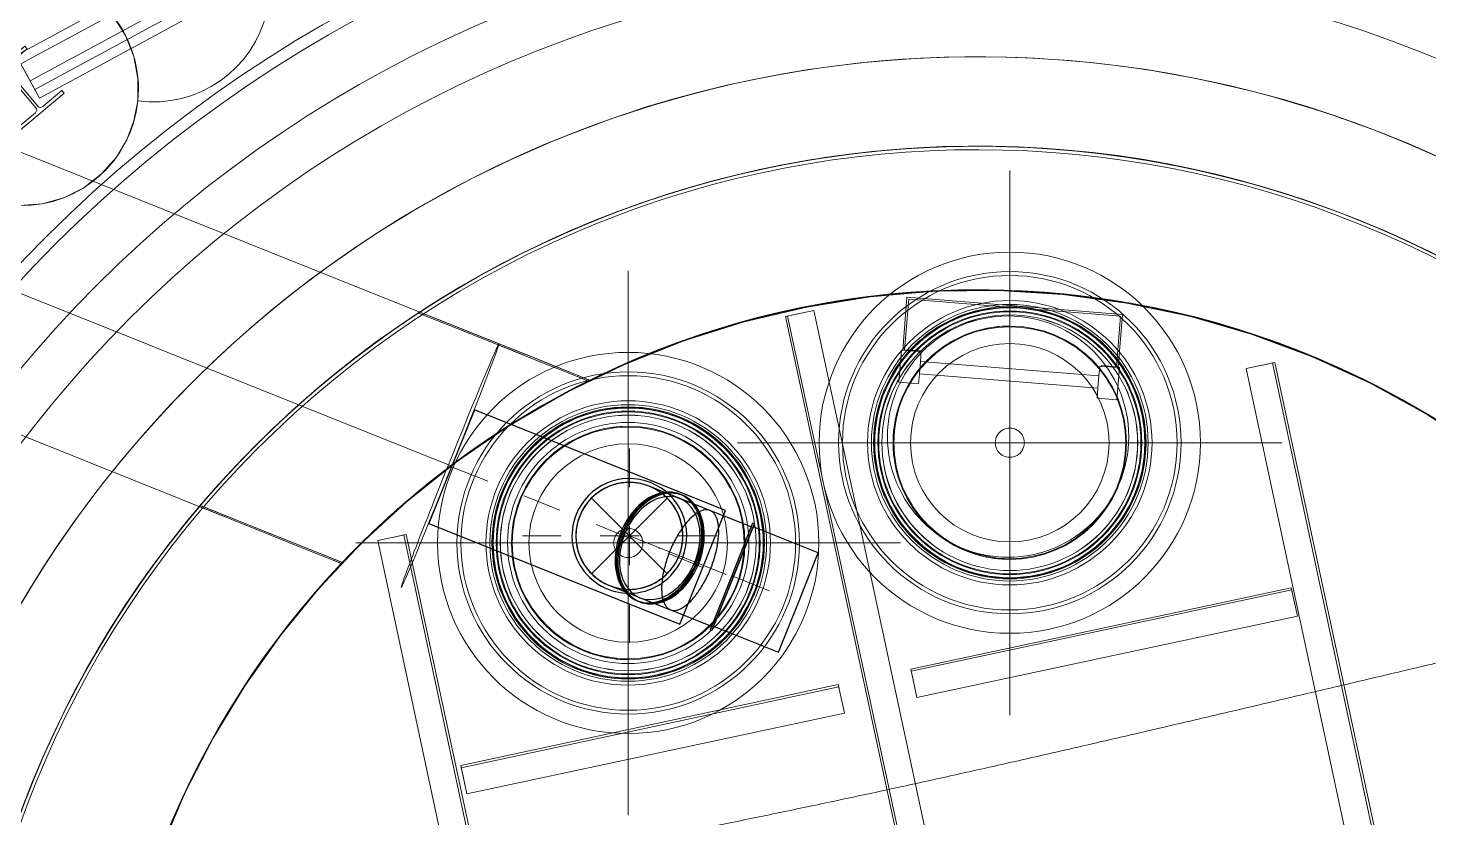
# Model space of a CAD drawing. Header units: metres. Extents: x 1753726 to 1755216, y 5920592 to 5921703.
# Drawn here: x 1754602.378 to 1754605.977, y 5921262.235 to 5921264.265 of the extents above; entities that cross this region are included whole.
import ezdxf

# ---------------------------------------------------------------- set-up
doc = ezdxf.new("R2010")
doc.units = ezdxf.units.M
for name, pattern in [('CENTER', [50.8, 31.75, -6.35, 6.35, -6.35]), ('Centre', [0.01, 0.006, -0.00125, 0.0015, -0.00125]), ('HIDDEN2', [4.7625, 3.175, -1.5875])]:
    doc.linetypes.add(name, pattern=pattern)
for name, color, linetype, lineweight in [('A-FLOR-____-OTLN', 9, 'Continuous', 9), ('A-GENM-____-OTLN', 4, 'Continuous', 9), ('A-WALL-____-OTLN', 2, 'Continuous', 9), ('M-HVAC-DUCT-CNTR', 70, 'Centre', 9), ('M-HVAC-DUCT-OTLN', 70, 'Continuous', 25), ('P-PIPE-____-CNTR', 1, 'CENTER', 9), ('P-PIPE-____-OTLN', 6, 'HIDDEN2', 18), ('Q-SPCQ-____-OTLN', 7, 'Continuous', 9), ('S-BEAM-____-OTLN', 7, 'Continuous', 9), ('S-FNDN-____-OTLN', 7, 'Continuous', 9)]:
    doc.layers.add(name, color=color, linetype=linetype, lineweight=lineweight)

# ---------------------------------------------------------------- blocks, each defined once
blk = doc.blocks.new('308492-ARUP-TUTB-MOD-0001_rvt-1-X-ARUP-GL-HERNE_BAY_ALIGNMENT')
at = {"layer": 'P-PIPE-____-CNTR'}
blk.add_line((1754603.462, 5921263.1405), (1754600.0616, 5921264.5035), dxfattribs=at)
blk.add_line((1754603.462, 5921263.1405), (1754600.0616, 5921264.5035), dxfattribs=at)
at = {"layer": 'P-PIPE-____-OTLN'}
for p, q in [((1754603.5876, 5921263.4538), (1754600.1872, 5921264.8167)), ((1754599.9361, 5921264.1902), (1754603.3364, 5921262.8273))]:
    blk.add_line(p, q, dxfattribs=at)
for start_param, end_param in [(0, 1.570796), (4.712389, 6.283185), (1.570796, 3.141593), (3.141593, 4.712389)]:
    blk.add_ellipse((1754603.462, 5921263.1405), major_axis=(0.1256, 0.3133), ratio=0.013647, start_param=start_param, end_param=end_param, dxfattribs=at)
blk = doc.blocks.new('Arup_Beam_Steel I Section_UC_AU1 - 150UC30-4392018-X-ARUP-GL-HERNE_BAY_ALIGNMENT')
at = {"layer": 'S-BEAM-____-OTLN'}
for p, q in [((1754602.3691, 5921264.2187), (1754602.2519, 5921264.1203)), ((1754602.2519, 5921264.1203), (1754602.3691, 5921264.2187)), ((1754602.3259, 5921264.1701), (1754602.3752, 5921264.2115)), ((1754602.3752, 5921264.2115), (1754602.3259, 5921264.1701)), ((1754602.3752, 5921264.2115), (1754602.3691, 5921264.2187)), ((1754602.3691, 5921264.2187), (1754602.3752, 5921264.2115)), ((1754602.2579, 5921264.1131), (1754602.3072, 5921264.1545)), ((1754602.3072, 5921264.1545), (1754602.2579, 5921264.1131)), ((1754602.3197, 5921264.1534), (1754602.3978, 5921264.0604)), ((1754602.3978, 5921264.0604), (1754602.3197, 5921264.1534)), ((1754602.4028, 5921264.0646), (1754602.3248, 5921264.1576)), ((1754602.3248, 5921264.1576), (1754602.4028, 5921264.0646)), ((1754602.2519, 5921264.1203), (1754602.2579, 5921264.1131)), ((1754602.2579, 5921264.1131), (1754602.2519, 5921264.1203)), ((1754602.4646, 5921264.1048), (1754602.4154, 5921264.0635)), ((1754602.4154, 5921264.0635), (1754602.4646, 5921264.1048)), ((1754602.4707, 5921264.0976), (1754602.4646, 5921264.1048)), ((1754602.4646, 5921264.1048), (1754602.4707, 5921264.0976)), ((1754602.3535, 5921263.9993), (1754602.4707, 5921264.0976)), ((1754602.4707, 5921264.0976), (1754602.3535, 5921263.9993)), ((1754602.3967, 5921264.0478), (1754602.3474, 5921264.0065)), ((1754602.3474, 5921264.0065), (1754602.3967, 5921264.0478)), ((1754602.3474, 5921264.0065), (1754602.3535, 5921263.9993)), ((1754602.3535, 5921263.9993), (1754602.3474, 5921264.0065))]:
    blk.add_line(p, q, dxfattribs=at)
for centre, major_axis, start_param, end_param in [((1754602.3316, 5921264.1633), (-0.00856, 0.00242), 5.685978, 7.256774), ((1754602.3316, 5921264.1633), (-0.00856, 0.00242), 5.685978, 7.256774), ((1754602.3129, 5921264.1476), (-0.00856, 0.00242), 4.115181, 5.685978), ((1754602.3129, 5921264.1476), (-0.00856, 0.00242), 4.115181, 5.685978), ((1754602.4096, 5921264.0703), (-0.00856, 0.00242), 0.973589, 2.544385), ((1754602.4096, 5921264.0703), (-0.00856, 0.00242), 0.973589, 2.544385), ((1754602.391, 5921264.0546), (-0.00601, 0.00656), 3.097959, 4.668756), ((1754602.391, 5921264.0546), (-0.00601, 0.00656), 3.097959, 4.668756)]:
    blk.add_ellipse(centre, major_axis=major_axis, ratio=1, start_param=start_param, end_param=end_param, dxfattribs=at)
blk = doc.blocks.new('308492-ARUP-STTW-MOD-0400_rvt-1-X-ARUP-GL-HERNE_BAY_ALIGNMENT')
at = {"layer": 'A-FLOR-____-OTLN'}
blk.add_arc((1754604.817, 5921261.3414), 3.35, 0, 180, dxfattribs=at)
blk.add_arc((1754604.817, 5921261.3414), 3.35, 0, 180, dxfattribs=at)
at = {"layer": 'A-WALL-____-OTLN'}
for p, q in [((1754603.7978, 5921264.9815), (1754602.3472, 5921264.1952)), ((1754602.3472, 5921264.1952), (1754603.7978, 5921264.9815)), ((1754603.8097, 5921264.9596), (1754602.3591, 5921264.1732)), ((1754602.3829, 5921264.1293), (1754603.8335, 5921264.9156)), ((1754603.8335, 5921264.9156), (1754602.3829, 5921264.1293)), ((1754602.3948, 5921264.1073), (1754603.8454, 5921264.8936)), ((1754602.4068, 5921264.0853), (1754603.8573, 5921264.8716)), ((1754603.8573, 5921264.8716), (1754602.4068, 5921264.0853)), ((1754602.4068, 5921264.0853), (1754603.8573, 5921264.8716)), ((1754603.8573, 5921264.8716), (1754602.4068, 5921264.0853)), ((1754602.4068, 5921264.0853), (1754602.3472, 5921264.1952)), ((1754602.3591, 5921264.1732), (1754602.3948, 5921264.1073)), ((1754602.4068, 5921264.0853), (1754602.3829, 5921264.1293)), ((1754602.3829, 5921264.1293), (1754602.4068, 5921264.0853)), ((1754602.4068, 5921264.0853), (1754602.3948, 5921264.1073))]:
    blk.add_line(p, q, dxfattribs=at)
at = {"layer": 'S-BEAM-____-OTLN'}
for radius in [3.38, 3.38, 3.08, 3.08]:
    blk.add_arc((1754604.817, 5921261.3414), radius, 0, 180, dxfattribs=at)
at = {"layer": 'S-FNDN-____-OTLN', "flags": 128}
for points in [[(1754602.4008, 5921264.4064), (1754602.457, 5921264.3933), (1754602.5097, 5921264.3697), (1754602.5569, 5921264.3364), (1754602.5969, 5921264.2947), (1754602.6281, 5921264.2461), (1754602.6494, 5921264.1925), (1754602.6601, 5921264.1357), (1754602.6597, 5921264.078)], [(1754602.6597, 5921264.078), (1754602.6601, 5921264.1357), (1754602.6494, 5921264.1925), (1754602.6281, 5921264.2461), (1754602.5969, 5921264.2947), (1754602.5569, 5921264.3364), (1754602.5097, 5921264.3697), (1754602.457, 5921264.3933), (1754602.4008, 5921264.4064)], [(1754602.6597, 5921264.078), (1754602.6498, 5921264.0269), (1754602.6313, 5921263.9783), (1754602.6046, 5921263.9335)], [(1754602.6046, 5921263.9335), (1754602.6313, 5921263.9783), (1754602.6498, 5921264.0269), (1754602.6597, 5921264.078)], [(1754602.6046, 5921263.9335), (1754602.5666, 5921263.8902), (1754602.521, 5921263.855), (1754602.4695, 5921263.8292), (1754602.414, 5921263.8136), (1754602.3566, 5921263.809)], [(1754602.3566, 5921263.809), (1754602.414, 5921263.8136), (1754602.4695, 5921263.8292), (1754602.521, 5921263.855), (1754602.5666, 5921263.8902), (1754602.6046, 5921263.9335)]]:
    blk.add_lwpolyline(points, dxfattribs=at)
at = {"layer": 'S-FNDN-____-OTLN'}
for centre, radius, start, end in [((1754604.817, 5921261.3414), 4.2, 8.2493, 188.2493), ((1754604.817, 5921261.3414), 4.2, 8.2493, 188.2493), ((1754604.817, 5921261.3414), 3.2, 8.2493, 188.2493), ((1754604.817, 5921261.3414), 3.2, 8.2493, 188.2493), ((1754602.3613, 5921264.109), 0.3, 82.4321, 180.7332), ((1754602.3613, 5921264.109), 0.3, 354.0679, 82.4298), ((1754602.6992, 5921264.3753), 0.3, 262.4321, 347.3998)]:
    blk.add_arc(centre, radius, start, end, dxfattribs=at)
for centre, major_axis, start_param, end_param in [((1754602.3613, 5921264.109), (0.284, 0.0967), 1.110564, 2.82624), ((1754602.3613, 5921264.109), (-0.261, 0.1479), 3.553473, 5.09568), ((1754602.6992, 5921264.3753), (0.2881, 0.0837), 4.297563, 5.780529), ((1754602.6992, 5921264.3754), (0.1445, 0.2629), 3.512133, 4.995123), ((1754602.6992, 5921264.3754), (0.1587, 0.2546), 3.566927, 5.049917), ((1754602.3613, 5921264.109), (-0.072, 0.2912), 2.883642, 4.366608), ((1754602.3613, 5921264.109), (0.0024, 0.3), 3.133728, 4.616694)]:
    blk.add_ellipse(centre, major_axis=major_axis, ratio=1, start_param=start_param, end_param=end_param, dxfattribs=at)
at = {"layer": 'S-BEAM-____-OTLN'}
blk.add_blockref('Arup_Beam_Steel I Section_UC_AU1 - 150UC30-4392018-X-ARUP-GL-HERNE_BAY_ALIGNMENT', (0, 0), dxfattribs=at)
blk = doc.blocks.new('MH04 BENCHING - MH04 BENCHING-4536281-X-ARUP-GL-HERNE_BAY_ALIGNMENT')
at = {"layer": 'A-FLOR-____-OTLN'}
for start, end in [(0, 180), (39.2112, 165.2044)]:
    blk.add_arc((170.1322, 144.832), 2.25, start, end, dxfattribs=at)
blk.add_open_spline([(171.8756, 146.2544), (171.7827, 146.2328), (171.5969, 146.1894), (171.3648, 146.1348), (171.179, 146.091), (171.0629, 146.0636), (170.97, 146.0417), (170.9004, 146.0253), (170.8307, 146.0089), (170.761, 145.9925), (170.6913, 145.9762), (170.6215, 145.9599), (170.5518, 145.9436), (170.482, 145.9274), (170.4121, 145.9113), (170.3423, 145.8952), (170.2724, 145.8792), (170.2025, 145.8634), (170.1325, 145.8477), (170.0392, 145.8269), (169.9225, 145.8012), (169.8057, 145.7761), (169.7122, 145.7563), (169.642, 145.7416), (169.5718, 145.727), (169.5016, 145.7125), (169.4313, 145.6981), (169.3611, 145.6839), (169.2909, 145.6697), (169.2207, 145.6556), (169.1505, 145.6416), (169.0568, 145.6229), (168.9398, 145.5998), (168.7993, 145.5721), (168.6588, 145.5445), (168.4715, 145.5077), (168.2375, 145.4618), (168.0504, 145.425), (167.9568, 145.4066)], degree=3, knots=[0, 0, 0, 0, 0.071429, 0.142857, 0.178571, 0.214286, 0.232143, 0.25, 0.267857, 0.285714, 0.303571, 0.321429, 0.339286, 0.357143, 0.375, 0.392857, 0.410714, 0.428571, 0.446429, 0.464286, 0.5, 0.535714, 0.553571, 0.571429, 0.589286, 0.607143, 0.625, 0.642857, 0.660714, 0.678571, 0.696429, 0.714286, 0.75, 0.785714, 0.821429, 0.857143, 0.928571, 1, 1, 1, 1], dxfattribs=at)
blk = doc.blocks.new('PFC-Parallel Flange Channels _AS 3679_1_ - 150PFC-4786713-X-ARUP-GL-HERNE_BAY_ALIGNMENT')
at = {"layer": 'S-BEAM-____-OTLN'}
for p, q in [((0.9672, 0.0249), (-1.165, 0.0249)), ((-1.165, 0.0249), (0.9672, 0.0249)), ((0.9672, 0.0189), (-1.165, 0.0189)), ((-1.165, 0.0189), (0.9672, 0.0189)), ((0.9672, 0.0249), (0.9672, -0.0501)), ((0.9672, -0.0501), (0.9672, 0.0249)), ((0.9672, 0.0189), (0.9672, 0.0089)), ((0.9672, 0.0189), (0.9672, 0.0089)), ((0.9672, -0.0501), (0.9672, 0.0089)), ((0.9672, 0.0089), (0.9672, -0.0501)), ((-1.165, -0.0501), (0.9672, -0.0501)), ((-1.165, -0.0501), (0.9672, -0.0501)), ((-1.165, -0.0501), (0.9672, -0.0501)), ((-1.165, -0.0501), (0.9672, -0.0501))]:
    blk.add_line(p, q, dxfattribs=at)
blk = doc.blocks.new('PFC-Parallel Flange Channels _AS 3679_1_ - 150PFC-4788972-X-ARUP-GL-HERNE_BAY_ALIGNMENT')
at = {"layer": 'S-BEAM-____-OTLN'}
for p, q in [((-0.7409, 0.0249), (-0.7409, -0.0501)), ((-0.7409, -0.0501), (-0.7409, 0.0249)), ((1.0263, 0.0249), (-0.7409, 0.0249)), ((-0.7409, 0.0249), (1.0263, 0.0249)), ((1.0263, 0.0189), (-0.7409, 0.0189)), ((-0.7409, 0.0089), (-0.7409, 0.0189)), ((-0.7409, 0.0089), (-0.7409, 0.0189)), ((-0.7409, 0.0189), (1.0263, 0.0189)), ((-0.7409, -0.0501), (-0.7409, 0.0089)), ((-0.7409, 0.0089), (-0.7409, -0.0501)), ((1.0263, 0.0249), (1.0263, -0.0501)), ((1.0263, -0.0501), (1.0263, 0.0249)), ((1.0263, 0.0189), (1.0263, 0.0089)), ((1.0263, 0.0189), (1.0263, 0.0089)), ((1.0263, -0.0501), (1.0263, 0.0089)), ((1.0263, 0.0089), (1.0263, -0.0501)), ((-0.7409, -0.0501), (1.0263, -0.0501)), ((-0.7409, -0.0501), (1.0263, -0.0501)), ((-0.7409, -0.0501), (1.0263, -0.0501)), ((-0.7409, -0.0501), (1.0263, -0.0501))]:
    blk.add_line(p, q, dxfattribs=at)
blk = doc.blocks.new('PFC-Parallel Flange Channels _AS 3679_1_ - 150PFC-4788935-X-ARUP-GL-HERNE_BAY_ALIGNMENT')
at = {"layer": 'S-BEAM-____-OTLN'}
for p, q in [((-0.7669, 0.0249), (-0.7669, -0.0501)), ((-0.7669, -0.0501), (-0.7669, 0.0249)), ((1.0354, 0.0249), (-0.7669, 0.0249)), ((-0.7669, 0.0249), (1.0354, 0.0249)), ((1.0354, 0.0189), (-0.7669, 0.0189)), ((-0.7669, 0.0089), (-0.7669, 0.0189)), ((-0.7669, 0.0089), (-0.7669, 0.0189)), ((-0.7669, 0.0189), (1.0354, 0.0189)), ((-0.7669, -0.0501), (-0.7669, 0.0089)), ((-0.7669, 0.0089), (-0.7669, -0.0501)), ((1.0354, 0.0249), (1.0354, -0.0501)), ((1.0354, -0.0501), (1.0354, 0.0249)), ((1.0354, 0.0189), (1.0354, 0.0089)), ((1.0354, 0.0189), (1.0354, 0.0089)), ((1.0354, -0.0501), (1.0354, 0.0089)), ((1.0354, 0.0089), (1.0354, -0.0501)), ((-0.7669, -0.0501), (1.0354, -0.0501)), ((-0.7669, -0.0501), (1.0354, -0.0501)), ((-0.7669, -0.0501), (1.0354, -0.0501)), ((-0.7669, -0.0501), (1.0354, -0.0501))]:
    blk.add_line(p, q, dxfattribs=at)
blk = doc.blocks.new('PFC-Parallel Flange Channels _AS 3679_1_ - 150PFC-4786915-X-ARUP-GL-HERNE_BAY_ALIGNMENT')
at = {"layer": 'S-BEAM-____-OTLN'}
for p, q in [((-0.4923, 0.0249), (-0.4923, -0.0501)), ((-0.4923, -0.0501), (-0.4923, 0.0249)), ((0.4998, 0.0249), (-0.4923, 0.0249)), ((-0.4923, 0.0249), (0.4998, 0.0249)), ((0.4998, 0.0189), (-0.4923, 0.0189)), ((-0.4923, 0.0089), (-0.4923, 0.0189)), ((-0.4923, 0.0089), (-0.4923, 0.0189)), ((-0.4923, 0.0189), (0.4998, 0.0189)), ((-0.4923, -0.0501), (-0.4923, 0.0089)), ((-0.4923, 0.0089), (-0.4923, -0.0501)), ((0.4998, 0.0249), (0.4998, -0.0501)), ((0.4998, -0.0501), (0.4998, 0.0249)), ((0.4998, 0.0189), (0.4998, 0.0089)), ((0.4998, 0.0189), (0.4998, 0.0089)), ((0.4998, -0.0501), (0.4998, 0.0089)), ((0.4998, 0.0089), (0.4998, -0.0501)), ((-0.4923, -0.0501), (0.4998, -0.0501)), ((-0.4923, -0.0501), (0.4998, -0.0501)), ((-0.4923, -0.0501), (0.4998, -0.0501)), ((-0.4923, -0.0501), (0.4998, -0.0501))]:
    blk.add_line(p, q, dxfattribs=at)
blk = doc.blocks.new('PFC-Parallel Flange Channels _AS 3679_1_ - 150PFC-4786945-X-ARUP-GL-HERNE_BAY_ALIGNMENT')
at = {"layer": 'S-BEAM-____-OTLN'}
for p, q in [((-0.5, 0.0249), (-0.5, -0.0501)), ((-0.5, -0.0501), (-0.5, 0.0249)), ((0.5, 0.0249), (-0.5, 0.0249)), ((-0.5, 0.0249), (0.5, 0.0249)), ((0.5, 0.0189), (-0.5, 0.0189)), ((-0.5, 0.0089), (-0.5, 0.0189)), ((-0.5, 0.0089), (-0.5, 0.0189)), ((-0.5, 0.0189), (0.5, 0.0189)), ((-0.5, -0.0501), (-0.5, 0.0089)), ((-0.5, 0.0089), (-0.5, -0.0501)), ((0.5, 0.0249), (0.5, -0.0501)), ((0.5, -0.0501), (0.5, 0.0249)), ((0.5, 0.0189), (0.5, 0.0089)), ((0.5, 0.0189), (0.5, 0.0089)), ((0.5, -0.0501), (0.5, 0.0089)), ((0.5, 0.0089), (0.5, -0.0501)), ((-0.5, -0.0501), (0.5, -0.0501)), ((-0.5, -0.0501), (0.5, -0.0501)), ((-0.5, -0.0501), (0.5, -0.0501)), ((-0.5, -0.0501), (0.5, -0.0501))]:
    blk.add_line(p, q, dxfattribs=at)
blk = doc.blocks.new('Ladder-Access-OKeeffes-501 - Standard-4791794-X-ARUP-GL-HERNE_BAY_ALIGNMENT')
at = {"layer": 'Q-SPCQ-____-OTLN'}
for p, q in [((1754604.636, 5921263.5733), (1754604.625, 5921263.4372)), ((1754604.6299, 5921263.4384), (1754604.6404, 5921263.5682)), ((1754605.1898, 5921263.5287), (1754604.636, 5921263.5733)), ((1754604.6404, 5921263.5682), (1754605.1847, 5921263.5243)), ((1754605.1847, 5921263.5243), (1754605.1742, 5921263.3945)), ((1754605.1789, 5921263.3926), (1754605.1898, 5921263.5287)), ((1754604.6219, 5921263.4375), (1754604.6152, 5921263.3552)), ((1754604.6725, 5921263.4334), (1754604.6219, 5921263.4375)), ((1754604.625, 5921263.4372), (1754604.6693, 5921263.4336)), ((1754604.6695, 5921263.4352), (1754604.6299, 5921263.4384)), ((1754604.6693, 5921263.4336), (1754604.6695, 5921263.4352)), ((1754604.6705, 5921263.4081), (1754604.6725, 5921263.4334)), ((1754604.6679, 5921263.3764), (1754604.6705, 5921263.4081)), ((1754605.1293, 5921263.3711), (1754604.6705, 5921263.4081)), ((1754605.1314, 5921263.3964), (1754605.1293, 5921263.3711)), ((1754605.182, 5921263.3923), (1754605.1314, 5921263.3964)), ((1754605.1347, 5921263.3977), (1754605.1346, 5921263.3962)), ((1754605.1346, 5921263.3962), (1754605.1789, 5921263.3926)), ((1754605.1742, 5921263.3945), (1754605.1347, 5921263.3977)), ((1754605.1754, 5921263.31), (1754605.182, 5921263.3923)), ((1754604.6152, 5921263.3552), (1754604.6659, 5921263.3511)), ((1754604.6659, 5921263.3511), (1754604.6679, 5921263.3764)), ((1754604.6679, 5921263.3764), (1754605.1268, 5921263.3394)), ((1754605.1268, 5921263.3394), (1754605.1293, 5921263.3711)), ((1754605.1268, 5921263.3394), (1754605.1248, 5921263.3141)), ((1754605.1248, 5921263.3141), (1754605.1754, 5921263.31))]:
    blk.add_line(p, q, dxfattribs=at)
blk = doc.blocks.new('Generic Model - Access Cover - WSL - Floor Base - Inspector Riser 2-4943974-X-ARUP-GL-HERNE_BAY_ALIGNMENT')
at = {"layer": 'A-GENM-____-OTLN'}
for p, q in [((0, -0.7), (0, 0.7)), ((0.7, 0), (-0.7, 0))]:
    blk.add_line(p, q, dxfattribs=at)
for radius, start, end in [(0.49, 0, 180), (0.49, 0, 180), (0.49, 0, 180), (0.49, 0, 180), (0.44, 0, 180), (0.43, 0, 180), (0.43, 0, 180), (0.3655, 0, 180), (0.3655, 0, 180), (0.3555, 0, 180), (0.3555, 0, 180), (0.35, 0, 180), (0.35, 0, 180), (0.348, 0, 180), (0.3469, 0, 180), (0.3389, 0, 180), (0.3368, 0, 180), (0.3287, 0, 180), (0.3285, 0, 180), (0.3, 90, 270), (0.3, 90, 270), (0.2981, 0, 180), (0.3, 270, 90), (0.3, 270, 90), (0.2551, 0, 180), (0.49, 180, 0), (0.49, 180, 0), (0.49, 180, 0), (0.49, 180, 0), (0.44, 180, 0), (0.43, 180, 0), (0.43, 180, 0), (0.3655, 180, 0), (0.3655, 180, 0), (0.3555, 180, 0), (0.3555, 180, 0), (0.35, 180, 0), (0.35, 180, 0), (0.348, 180, 0), (0.3469, 180, 0), (0.3389, 180, 0), (0.3368, 180, 0), (0.3287, 180, 0), (0.3285, 180, 0), (0.2981, 180, 0), (0.2551, 180, 0)]:
    blk.add_arc((0, 0), radius, start, end, dxfattribs=at)
for start_param, end_param in [(4.712389, 7.853982), (1.570796, 4.712389)]:
    blk.add_ellipse((0, 0), major_axis=(0, 0.0375), ratio=1, start_param=start_param, end_param=end_param, dxfattribs=at)
blk = doc.blocks.new('Round Segmented Bend - Flanged - Standard-5178027-X-ARUP-GL-HERNE_BAY_ALIGNMENT')
at = {"layer": 'M-HVAC-DUCT-OTLN'}
for p, q in [((1754604.0484, 5921263.0577), (1754603.9736, 5921263.0875)), ((1754604.0517, 5921263.0564), (1754604.0484, 5921263.0577)), ((1754604.0554, 5921263.0657), (1754604.0521, 5921263.067)), ((1754603.9975, 5921262.93), (1754604.0008, 5921262.9286)), ((1754603.8718, 5921262.832), (1754603.9466, 5921262.8022)), ((1754603.9466, 5921262.8022), (1754603.9499, 5921262.8009)), ((1754603.9429, 5921262.7929), (1754603.9462, 5921262.7916))]:
    blk.add_line(p, q, dxfattribs=at)
for start, end in [(338.2764, 158.2764), (338.2764, 158.2764), (158.2764, 338.2764), (158.2764, 338.2764)]:
    blk.add_arc((1754603.9227, 5921262.9598), 0.1475, start, end, dxfattribs=at)
for centre, major_axis, ratio, start_param, end_param in [((1754603.9227, 5921262.9598), (-0.135, 0.0259), 1, 2.952019, 6.093611), ((1754603.9975, 5921262.93), (0.0546, 0.137), 0.707107, 4.712389, 7.853982), ((1754604.0008, 5921262.9286), (0.0546, 0.137), 0.707107, 4.712389, 7.853982), ((1754604.0008, 5921262.9286), (0.0509, 0.1277), 0.707107, 4.712389, 7.853982), ((1754603.9227, 5921262.9598), (-0.1148, 0.0756), 1, 0.203125, 3.344718), ((1754604.0008, 5921262.9286), (0.0546, 0.137), 0.707107, 1.570796, 4.712389), ((1754603.9975, 5921262.93), (0.0546, 0.137), 0.707107, 1.570796, 4.712389), ((1754604.0008, 5921262.9286), (0.0509, 0.1277), 0.707107, 1.570796, 4.712389)]:
    blk.add_ellipse(centre, major_axis=major_axis, ratio=ratio, start_param=start_param, end_param=end_param, dxfattribs=at)
for points in [[(1754604.0504, 5921262.9089), (1754604.0549, 5921262.92), (1754604.0608, 5921262.9435), (1754604.0603, 5921262.9798), (1754604.0505, 5921263.0147), (1754604.035, 5921263.0407), (1754604.0189, 5921263.0586), (1754604.0051, 5921263.0703), (1754603.99, 5921263.0801), (1754603.9737, 5921263.0879), (1754603.9566, 5921263.0934), (1754603.9388, 5921263.0967), (1754603.9208, 5921263.0976), (1754603.8968, 5921263.0958), (1754603.8677, 5921263.0875), (1754603.8365, 5921263.069), (1754603.8112, 5921263.0429), (1754603.7994, 5921263.0218), (1754603.795, 5921263.0107)], [(1754603.795, 5921263.0107), (1754603.7905, 5921262.9995), (1754603.7846, 5921262.9761), (1754603.7851, 5921262.9397), (1754603.7949, 5921262.9048), (1754603.8104, 5921262.8788), (1754603.8265, 5921262.861), (1754603.8402, 5921262.8492), (1754603.8554, 5921262.8394), (1754603.8717, 5921262.8317), (1754603.8888, 5921262.8261), (1754603.9065, 5921262.8228), (1754603.9246, 5921262.8219), (1754603.9485, 5921262.8238), (1754603.9777, 5921262.832), (1754604.0088, 5921262.8506), (1754604.0342, 5921262.8766), (1754604.046, 5921262.8977), (1754604.0504, 5921262.9089)]]:
    blk.add_open_spline(points, degree=3, knots=[0, 0, 0, 0, 0.083333, 0.166667, 0.25, 0.333333, 0.375, 0.416667, 0.458333, 0.5, 0.541667, 0.583333, 0.625, 0.666667, 0.75, 0.833333, 0.916667, 1, 1, 1, 1], dxfattribs=at)
blk = doc.blocks.new('Round Segmented Bend - Flanged - Standard-V6-X-ARUP-GL-HERNE_BAY_ALIGNMENT')
at = {"layer": 'M-HVAC-DUCT-OTLN'}
for p, q in [((1754604.055, 5921263.0551), (1754604.0517, 5921263.0564)), ((1754604.1298, 5921263.0253), (1754604.055, 5921263.0551)), ((1754604.0587, 5921263.0644), (1754604.0554, 5921263.0657)), ((1754604.2356, 5921262.9831), (1754604.1298, 5921263.0253)), ((1754604.2393, 5921262.9924), (1754604.1847, 5921262.8554)), ((1754604.1894, 5921262.8535), (1754604.244, 5921262.9905)), ((1754604.2403, 5921262.9812), (1754604.2356, 5921262.9831)), ((1754604.244, 5921262.9905), (1754604.2393, 5921262.9924)), ((1754604.1894, 5921262.8535), (1754604.2403, 5921262.9812)), ((1754604.1847, 5921262.8554), (1754604.1301, 5921262.7183)), ((1754604.1348, 5921262.7165), (1754604.1894, 5921262.8535)), ((1754604.1385, 5921262.7258), (1754604.1894, 5921262.8535)), ((1754604.1847, 5921262.8554), (1754604.1894, 5921262.8535)), ((1754603.9462, 5921262.7916), (1754603.9495, 5921262.7903)), ((1754603.9499, 5921262.8009), (1754603.9532, 5921262.7996)), ((1754603.9532, 5921262.7996), (1754604.028, 5921262.7698)), ((1754604.028, 5921262.7698), (1754604.1338, 5921262.7276)), ((1754604.1301, 5921262.7183), (1754604.1348, 5921262.7165)), ((1754604.1338, 5921262.7276), (1754604.1385, 5921262.7258))]:
    blk.add_line(p, q, dxfattribs=at)
for centre, major_axis, start_param, end_param in [((1754604.0008, 5921262.9286), (0.0546, 0.137), 4.712389, 7.853982), ((1754604.0041, 5921262.9273), (0.0546, 0.137), 4.712389, 7.853982), ((1754604.0008, 5921262.9286), (0.0509, 0.1277), 4.712389, 7.853982), ((1754604.0008, 5921262.9286), (0.0546, 0.137), 1.570796, 4.712389), ((1754604.0008, 5921262.9286), (0.0509, 0.1277), 1.570796, 4.712389), ((1754604.0041, 5921262.9273), (0.0546, 0.137), 1.570796, 4.712389)]:
    blk.add_ellipse(centre, major_axis=major_axis, ratio=0.707107, start_param=start_param, end_param=end_param, dxfattribs=at)
for points in [[(1754604.1318, 5921262.8764), (1754604.1363, 5921262.8876), (1754604.1439, 5921262.9104), (1754604.151, 5921262.9437), (1754604.1532, 5921262.9738), (1754604.1507, 5921262.9946), (1754604.1464, 5921263.0078), (1754604.1419, 5921263.0158), (1754604.1364, 5921263.0218), (1754604.1299, 5921263.0256), (1754604.1226, 5921263.0273), (1754604.1145, 5921263.0267), (1754604.1058, 5921263.024), (1754604.0935, 5921263.0174), (1754604.0775, 5921263.004), (1754604.0583, 5921262.9806), (1754604.0405, 5921262.9516), (1754604.0304, 5921262.9298), (1754604.026, 5921262.9186)], [(1754604.026, 5921262.9186), (1754604.0215, 5921262.9075), (1754604.0139, 5921262.8847), (1754604.0068, 5921262.8514), (1754604.0047, 5921262.8212), (1754604.0071, 5921262.8005), (1754604.0115, 5921262.7873), (1754604.0159, 5921262.7793), (1754604.0214, 5921262.7733), (1754604.0279, 5921262.7694), (1754604.0352, 5921262.7678), (1754604.0433, 5921262.7683), (1754604.0521, 5921262.7711), (1754604.0643, 5921262.7777), (1754604.0804, 5921262.7911), (1754604.0995, 5921262.8145), (1754604.1173, 5921262.8435), (1754604.1274, 5921262.8653), (1754604.1318, 5921262.8764)]]:
    blk.add_open_spline(points, degree=3, knots=[0, 0, 0, 0, 0.083333, 0.166667, 0.25, 0.333333, 0.375, 0.416667, 0.458333, 0.5, 0.541667, 0.583333, 0.625, 0.666667, 0.75, 0.833333, 0.916667, 1, 1, 1, 1], dxfattribs=at)
blk = doc.blocks.new('308492-ARUP-STPW-MOD-1900_rvt-1-X-ARUP-GL-HERNE_BAY_ALIGNMENT')
at = {"layer": 'A-FLOR-____-OTLN'}
for centre, radius, start, end in [((1754604.817, 5921261.3414), 3.35, 0, 180), ((1754604.817, 5921261.3414), 3.35, 0, 180), ((1754604.8172, 5921261.3415), 2.62, 12.6958, 191.4379), ((1754604.8172, 5921261.3415), 2.62, 12.6958, 191.4379), ((1754604.817, 5921261.3414), 2.25, 40.8, 192.097), ((1754604.817, 5921261.3414), 2.25, 40.8, 192.097), ((1754604.8958, 5921263.2151), 0.31, 0, 180), ((1754604.8958, 5921263.2151), 0.31, 0, 180), ((1754604.9002, 5921263.1993), 0.3, 90, 270), ((1754604.9002, 5921263.1993), 0.3, 270, 90), ((1754603.9197, 5921262.9416), 0.31, 0, 180), ((1754603.9197, 5921262.9416), 0.31, 0, 180), ((1754603.9197, 5921262.9416), 0.3, 90, 270), ((1754603.9197, 5921262.9416), 0.3, 270, 90), ((1754604.8958, 5921263.2151), 0.31, 180, 0), ((1754604.8958, 5921263.2151), 0.31, 180, 0), ((1754603.9197, 5921262.9416), 0.31, 180, 0), ((1754603.9197, 5921262.9416), 0.31, 180, 0)]:
    blk.add_arc(centre, radius, start, end, dxfattribs=at)
for centre, start_param, end_param in [((1754604.9002, 5921263.1993), 0, 3.141593), ((1754604.9002, 5921263.1993), 3.141593, 6.283185), ((1754603.9197, 5921262.9416), 0, 3.141593), ((1754603.9197, 5921262.9416), 3.141593, 6.283185)]:
    blk.add_ellipse(centre, major_axis=(0, 0.3), ratio=1, start_param=start_param, end_param=end_param, dxfattribs=at)
at = {"layer": 'A-WALL-____-OTLN'}
for p, q in [((1754603.652, 5921263.4241), (1754603.3809, 5921263.5327)), ((1754603.3809, 5921263.5327), (1754603.3809, 5921263.5327)), ((1754603.8225, 5921263.3596), (1754603.4154, 5921263.5228)), ((1754603.8225, 5921263.3596), (1754603.8224, 5921263.3596)), ((1754602.8203, 5921263.0378), (1754603.1859, 5921262.8912)), ((1754603.1643, 5921262.8963), (1754603.1834, 5921262.8886))]:
    blk.add_line(p, q, dxfattribs=at)
at = {"layer": 'A-WALL-____-OTLN', "flags": 128}
for points in [[(1754603.3495, 5921263.0469), (1754603.4786, 5921263.15), (1754603.615, 5921263.2434), (1754603.7579, 5921263.3265), (1754603.9065, 5921263.3989), (1754604.06, 5921263.4602), (1754604.2176, 5921263.5101), (1754604.3784, 5921263.5482), (1754604.5416, 5921263.5744), (1754604.7063, 5921263.5886), (1754604.8715, 5921263.5907), (1754605.0365, 5921263.5806), (1754605.2003, 5921263.5585), (1754605.362, 5921263.5244), (1754605.5208, 5921263.4785), (1754605.6758, 5921263.421), (1754605.8261, 5921263.3524), (1754605.971, 5921263.2729), (1754606.1097, 5921263.1829)], [(1754606.1097, 5921263.1829), (1754605.971, 5921263.2729), (1754605.8261, 5921263.3524), (1754605.6758, 5921263.421), (1754605.5208, 5921263.4785), (1754605.362, 5921263.5244), (1754605.2003, 5921263.5585), (1754605.0365, 5921263.5806), (1754604.8715, 5921263.5907), (1754604.7063, 5921263.5886), (1754604.5416, 5921263.5744), (1754604.3784, 5921263.5482), (1754604.2176, 5921263.5101), (1754604.06, 5921263.4602), (1754603.9065, 5921263.3989), (1754603.7579, 5921263.3265), (1754603.615, 5921263.2434), (1754603.4786, 5921263.15), (1754603.3495, 5921263.0469)], [(1754603.7041, 5921263.4032), (1754603.5425, 5921263.468), (1754603.3809, 5921263.5327)], [(1754603.3846, 5921263.5351), (1754603.4985, 5921263.4895), (1754603.6125, 5921263.4438)], [(1754603.6125, 5921263.4438), (1754603.7174, 5921263.4017), (1754603.8224, 5921263.3596)], [(1754603.8181, 5921263.3575), (1754603.7611, 5921263.3803), (1754603.7041, 5921263.4032)], [(1754602.5832, 5921261.072), (1754602.5698, 5921261.2289), (1754602.5674, 5921261.3864), (1754602.5761, 5921261.5437), (1754602.5958, 5921261.7), (1754602.6263, 5921261.8545), (1754602.6676, 5921262.0065), (1754602.7194, 5921262.1553), (1754602.7814, 5921262.3), (1754602.8535, 5921262.4401), (1754602.9352, 5921262.5748), (1754603.0261, 5921262.7034), (1754603.1258, 5921262.8254), (1754603.2337, 5921262.94), (1754603.3495, 5921263.0469)], [(1754603.3495, 5921263.0469), (1754603.2337, 5921262.94), (1754603.1258, 5921262.8254), (1754603.0261, 5921262.7034), (1754602.9352, 5921262.5748), (1754602.8535, 5921262.4401), (1754602.7814, 5921262.3), (1754602.7194, 5921262.1553), (1754602.6676, 5921262.0065), (1754602.6263, 5921261.8545), (1754602.5958, 5921261.7), (1754602.5761, 5921261.5437), (1754602.5674, 5921261.3864), (1754602.5698, 5921261.2289), (1754602.5832, 5921261.072)], [(1754602.9672, 5921262.9753), (1754602.8926, 5921263.0052), (1754602.8181, 5921263.0351)], [(1754602.8204, 5921263.0379), (1754603.0031, 5921262.9645), (1754603.1859, 5921262.8912)], [(1754603.1834, 5921262.8886), (1754603.0753, 5921262.9319), (1754602.9672, 5921262.9753)]]:
    blk.add_lwpolyline(points, dxfattribs=at)
at = {"layer": 'A-WALL-____-OTLN'}
for radius, start, end in [(2.85, 0, 180), (2.85, 40.8, 180), (2.62, 40.8, 220.8), (2.62, 40.8, 220.8), (2.62, 40.8, 220.8), (2.62, 40.8, 220.8), (2.62, 40.8, 220.8), (2.62, 40.8, 220.8), (2.62, 40.8, 220.8), (2.62, 40.8, 220.8), (2.62, 310.7102, 130.7102), (2.62, 310.7102, 130.7102), (2.62, 40.8, 123.2388), (2.62, 40.8, 123.1416), (2.6111, 40.8, 220.8), (2.25, 40.8, 220.8), (2.25, 40.8, 220.8), (2.25, 40.8, 220.8), (2.25, 40.8, 220.8), (2.25, 40.8, 220.8), (2.25, 40.8, 220.8), (2.25, 40.8, 220.8), (2.25, 40.8, 220.8), (2.25, 0, 180), (2.25, 40.8, 220.8), (2.25, 40.8, 116.356), (2.25, 40.8, 116.2338), (2.62, 130.7102, 310.7102), (2.62, 130.7102, 310.7102), (2.62, 139.6456, 220.8), (2.62, 139.7252, 220.8), (2.62, 220.8, 40.8), (2.62, 220.8, 40.8), (2.62, 220.8, 40.8), (2.62, 220.8, 40.8), (2.62, 220.8, 40.8), (2.62, 220.8, 40.8), (2.62, 220.8, 40.8), (2.62, 220.8, 40.8), (2.62, 220.8, 40.8), (2.62, 220.8, 40.8), (2.6112, 220.8, 40.8), (2.25, 136.4621, 220.8), (2.25, 136.5551, 220.8), (2.25, 220.8, 40.8), (2.25, 220.8, 40.8), (2.25, 220.8, 40.8), (2.25, 220.8, 40.8), (2.25, 220.8, 40.8), (2.25, 220.8, 40.8), (2.25, 220.8, 40.8), (2.25, 220.8, 40.8), (2.25, 220.8, 40.8), (2.25, 220.8, 40.8), (2.25, 220.8, 40.8)]:
    blk.add_arc((1754604.817, 5921261.3414), radius, start, end, dxfattribs=at)
for points, knots in [([(1754603.3809, 5921263.5327), (1754603.3809, 5921263.5327), (1754603.3797, 5921263.5319), (1754603.3746, 5921263.5286), (1754603.3663, 5921263.5231), (1754603.3513, 5921263.5131), (1754603.3262, 5921263.496), (1754603.2866, 5921263.4681), (1754603.2389, 5921263.4332), (1754603.185, 5921263.3914), (1754603.1381, 5921263.353), (1754603.1003, 5921263.3207), (1754603.0815, 5921263.3042), (1754603.0722, 5921263.2958)], [0, 0, 0, 0, 0.058824, 0.117647, 0.176471, 0.235294, 0.352941, 0.470588, 0.602941, 0.735294, 0.867647, 0.933824, 1, 1, 1, 1]), ([(1754603.0753, 5921263.2986), (1754603.0836, 5921263.3061), (1754603.1003, 5921263.3207), (1754603.1339, 5921263.3495), (1754603.1758, 5921263.384), (1754603.2247, 5921263.4222), (1754603.2725, 5921263.4579), (1754603.3168, 5921263.4896), (1754603.3478, 5921263.5107), (1754603.3641, 5921263.5216), (1754603.3715, 5921263.5266), (1754603.3762, 5921263.5297), (1754603.3799, 5921263.5321), (1754603.3835, 5921263.5344), (1754603.3846, 5921263.5351), (1754603.3846, 5921263.5351)], [0, 0, 0, 0, 0.058824, 0.117647, 0.235294, 0.352941, 0.470588, 0.602941, 0.735294, 0.801471, 0.834559, 0.867647, 0.900735, 0.933824, 1, 1, 1, 1]), ([(1754603.4637, 5921263.1389), (1754603.4724, 5921263.1455), (1754603.4899, 5921263.1584), (1754603.525, 5921263.1837), (1754603.569, 5921263.2139), (1754603.6207, 5921263.2473), (1754603.6702, 5921263.2775), (1754603.7162, 5921263.3039), (1754603.7536, 5921263.3243), (1754603.7819, 5921263.3392), (1754603.8018, 5921263.3494), (1754603.8126, 5921263.3548), (1754603.8172, 5921263.357), (1754603.818, 5921263.3574), (1754603.8181, 5921263.3575)], [0, 0, 0, 0, 0.055556, 0.111111, 0.222222, 0.333333, 0.444444, 0.555556, 0.666667, 0.75, 0.833333, 0.916667, 0.958333, 1, 1, 1, 1]), ([(1754603.8225, 5921263.3596), (1754603.8226, 5921263.3597), (1754603.8215, 5921263.3592), (1754603.8161, 5921263.3565), (1754603.8071, 5921263.352), (1754603.7908, 5921263.3438), (1754603.7633, 5921263.3296), (1754603.7224, 5921263.3074), (1754603.6759, 5921263.2808), (1754603.6175, 5921263.2455), (1754603.5603, 5921263.2082), (1754603.5069, 5921263.1709), (1754603.4804, 5921263.1514), (1754603.4672, 5921263.1415)], [0, 0, 0, 0, 0.055556, 0.111111, 0.166667, 0.222222, 0.333333, 0.444444, 0.555556, 0.666667, 0.833333, 0.916667, 1, 1, 1, 1]), ([(1754602.8181, 5921263.0351), (1754602.8182, 5921263.0352), (1754602.8191, 5921263.0363), (1754602.8238, 5921263.0418), (1754602.8349, 5921263.0548), (1754602.8561, 5921263.0792), (1754602.8859, 5921263.1122), (1754602.9241, 5921263.1531), (1754602.9702, 5921263.2002), (1754603.0126, 5921263.2413), (1754603.0481, 5921263.2742), (1754603.0662, 5921263.2905), (1754603.0753, 5921263.2986)], [0, 0, 0, 0, 0.058824, 0.117647, 0.235294, 0.352941, 0.470588, 0.602941, 0.735294, 0.867647, 0.933824, 1, 1, 1, 1]), ([(1754603.0722, 5921263.2958), (1754603.0641, 5921263.2887), (1754603.0483, 5921263.2743), (1754603.017, 5921263.2453), (1754602.9792, 5921263.2091), (1754602.9374, 5921263.167), (1754602.8988, 5921263.1263), (1754602.8654, 5921263.0896), (1754602.8439, 5921263.0652), (1754602.8317, 5921263.0511), (1754602.8251, 5921263.0434), (1754602.8212, 5921263.0388), (1754602.8203, 5921263.0378), (1754602.8203, 5921263.0378)], [0, 0, 0, 0, 0.0588235, 0.1176471, 0.2352941, 0.3529412, 0.4705882, 0.6029412, 0.7352941, 0.8014706, 0.8676471, 0.9338235, 0.9985993, 0.9985993, 0.9985993, 0.9985993]), ([(1754603.4672, 5921263.1415), (1754603.4584, 5921263.1349), (1754603.4408, 5921263.1215), (1754603.4061, 5921263.0943), (1754603.3642, 5921263.0599), (1754603.3176, 5921263.0193), (1754603.2741, 5921262.9794), (1754603.2362, 5921262.9428), (1754603.2115, 5921262.9178), (1754603.1973, 5921262.9031), (1754603.1908, 5921262.8963), (1754603.1871, 5921262.8925), (1754603.1844, 5921262.8896), (1754603.1835, 5921262.8887), (1754603.1834, 5921262.8886)], [0, 0, 0, 0, 0.058824, 0.117647, 0.235294, 0.352941, 0.470588, 0.602941, 0.735294, 0.801471, 0.867647, 0.900735, 0.933824, 1, 1, 1, 1]), ([(1754603.1859, 5921262.8912), (1754603.1859, 5921262.8912), (1754603.1867, 5921262.892), (1754603.1913, 5921262.8969), (1754603.2031, 5921262.9091), (1754603.226, 5921262.9326), (1754603.2584, 5921262.9644), (1754603.3001, 5921263.0035), (1754603.3502, 5921263.048), (1754603.3961, 5921263.0863), (1754603.4344, 5921263.1166), (1754603.4539, 5921263.1315), (1754603.4637, 5921263.1389)], [0.0013758, 0.0013758, 0.0013758, 0.0013758, 0.0588235, 0.1176471, 0.2352941, 0.3529412, 0.4705882, 0.6029412, 0.7352941, 0.8676471, 0.9338235, 1, 1, 1, 1])]:
    blk.add_open_spline(points, degree=3, knots=knots, dxfattribs=at)
blk.add_open_spline([(1754602.8203, 5921263.0378), (1754602.8203, 5921263.0378), (1754602.8203, 5921263.0378), (1754602.8204, 5921263.0378), (1754602.8204, 5921263.0379)], degree=3, dxfattribs=at)
at = {"layer": 'M-HVAC-DUCT-CNTR'}
for p, q in [((1754603.9227, 5921262.6848), (1754603.9227, 5921263.2348)), ((1754603.9227, 5921262.6848), (1754603.9227, 5921263.2348)), ((1754603.466, 5921263.1375), (1754604.1111, 5921262.8789)), ((1754603.466, 5921263.1375), (1754604.1111, 5921262.8789)), ((1754603.6477, 5921262.9598), (1754604.1977, 5921262.9598)), ((1754603.6477, 5921262.9598), (1754604.1977, 5921262.9598)), ((1754603.9227, 5921262.9598), (1754603.9975, 5921262.93)), ((1754603.9975, 5921262.93), (1754604.0008, 5921262.9286)), ((1754604.0008, 5921262.9286), (1754604.0041, 5921262.9273)), ((1754604.0041, 5921262.9273), (1754604.0789, 5921262.8975)), ((1754604.0789, 5921262.8975), (1754604.1847, 5921262.8554)), ((1754604.1847, 5921262.8554), (1754604.1894, 5921262.8535)), ((1754604.19, 5921262.8552), (1754604.3572, 5921262.7886)), ((1754604.19, 5921262.8552), (1754604.3572, 5921262.7886))]:
    blk.add_line(p, q, dxfattribs=at)
at = {"layer": 'M-HVAC-DUCT-OTLN'}
for p, q in [((1754603.5246, 5921263.2837), (1754603.466, 5921263.1375)), ((1754603.5246, 5921263.2837), (1754603.466, 5921263.1375)), ((1754604.1697, 5921263.0251), (1754603.5246, 5921263.2837)), ((1754603.466, 5921263.1375), (1754603.4074, 5921262.9913)), ((1754603.466, 5921263.1375), (1754603.4074, 5921262.9913)), ((1754604.0199, 5921263.057), (1754603.8255, 5921262.8625)), ((1754603.8255, 5921263.057), (1754604.0199, 5921262.8625)), ((1754604.0199, 5921263.057), (1754603.8255, 5921262.8625)), ((1754603.8255, 5921263.057), (1754604.0199, 5921262.8625)), ((1754604.1111, 5921262.8789), (1754604.1697, 5921263.0251)), ((1754604.1111, 5921262.8789), (1754604.1697, 5921263.0251)), ((1754603.4074, 5921262.9913), (1754604.0525, 5921262.7327)), ((1754604.2409, 5921262.983), (1754604.19, 5921262.8552)), ((1754604.2409, 5921262.983), (1754604.19, 5921262.8552)), ((1754604.4081, 5921262.9163), (1754604.2409, 5921262.983)), ((1754604.3572, 5921262.7886), (1754604.4081, 5921262.9163)), ((1754604.3572, 5921262.7886), (1754604.4081, 5921262.9163)), ((1754604.0525, 5921262.7327), (1754604.1111, 5921262.8789)), ((1754604.0525, 5921262.7327), (1754604.1111, 5921262.8789)), ((1754604.19, 5921262.8552), (1754604.1391, 5921262.7275)), ((1754604.19, 5921262.8552), (1754604.1391, 5921262.7275)), ((1754604.3063, 5921262.6609), (1754604.3572, 5921262.7886)), ((1754604.3063, 5921262.6609), (1754604.3572, 5921262.7886)), ((1754604.1391, 5921262.7275), (1754604.3063, 5921262.6609))]:
    blk.add_line(p, q, dxfattribs=at)
for start, end in [(0, 180), (0, 180), (180, 0), (180, 0)]:
    blk.add_arc((1754603.9227, 5921262.9598), 0.1375, start, end, dxfattribs=at)
at = {"layer": 'A-FLOR-____-OTLN'}
blk.add_blockref('MH04 BENCHING - MH04 BENCHING-4536281-X-ARUP-GL-HERNE_BAY_ALIGNMENT', (1754434.6848, 5921116.5106), dxfattribs=at)
at = {"layer": 'A-GENM-____-OTLN'}
for p in [(1754604.9002, 5921263.1993), (1754603.9197, 5921262.9416)]:
    blk.add_blockref('Generic Model - Access Cover - WSL - Floor Base - Inspector Riser 2-4943974-X-ARUP-GL-HERNE_BAY_ALIGNMENT', p, dxfattribs=at)
at = {"layer": 'M-HVAC-DUCT-OTLN'}
for name in ['Round Segmented Bend - Flanged - Standard-5178027-X-ARUP-GL-HERNE_BAY_ALIGNMENT', 'Round Segmented Bend - Flanged - Standard-V6-X-ARUP-GL-HERNE_BAY_ALIGNMENT']:
    blk.add_blockref(name, (0, 0), dxfattribs=at)
at = {"layer": 'Q-SPCQ-____-OTLN'}
blk.add_blockref('Ladder-Access-OKeeffes-501 - Standard-4791794-X-ARUP-GL-HERNE_BAY_ALIGNMENT', (0, 0), dxfattribs=at)
at = {"layer": 'S-BEAM-____-OTLN'}
for name, p, rotation in [('PFC-Parallel Flange Channels _AS 3679_1_ - 150PFC-4786713-X-ARUP-GL-HERNE_BAY_ALIGNMENT', (1754604.5507, 5921262.5831), 102.1032973002584), ('PFC-Parallel Flange Channels _AS 3679_1_ - 150PFC-4788972-X-ARUP-GL-HERNE_BAY_ALIGNMENT', (1754605.7118, 5921262.6758), 282.0687231488511), ('PFC-Parallel Flange Channels _AS 3679_1_ - 150PFC-4788935-X-ARUP-GL-HERNE_BAY_ALIGNMENT', (1754603.4854, 5921262.2085), 282.0687231488508), ('PFC-Parallel Flange Channels _AS 3679_1_ - 150PFC-4786945-X-ARUP-GL-HERNE_BAY_ALIGNMENT', (1754605.1398, 5921262.6977), 12.06872314885113), ('PFC-Parallel Flange Channels _AS 3679_1_ - 150PFC-4786915-X-ARUP-GL-HERNE_BAY_ALIGNMENT', (1754603.9761, 5921262.4485), 12.10329727241666)]:
    blk.add_blockref(name, p, dxfattribs=dict(at, rotation=rotation))

msp = doc.modelspace()

# ---------------------------------------------------------------- block references
for name in ['308492-ARUP-TUTB-MOD-0001_rvt-1-X-ARUP-GL-HERNE_BAY_ALIGNMENT', '308492-ARUP-STPW-MOD-1900_rvt-1-X-ARUP-GL-HERNE_BAY_ALIGNMENT', '308492-ARUP-STTW-MOD-0400_rvt-1-X-ARUP-GL-HERNE_BAY_ALIGNMENT']:
    msp.add_blockref(name, (0, 0))

doc.saveas('drawing.dxf')
